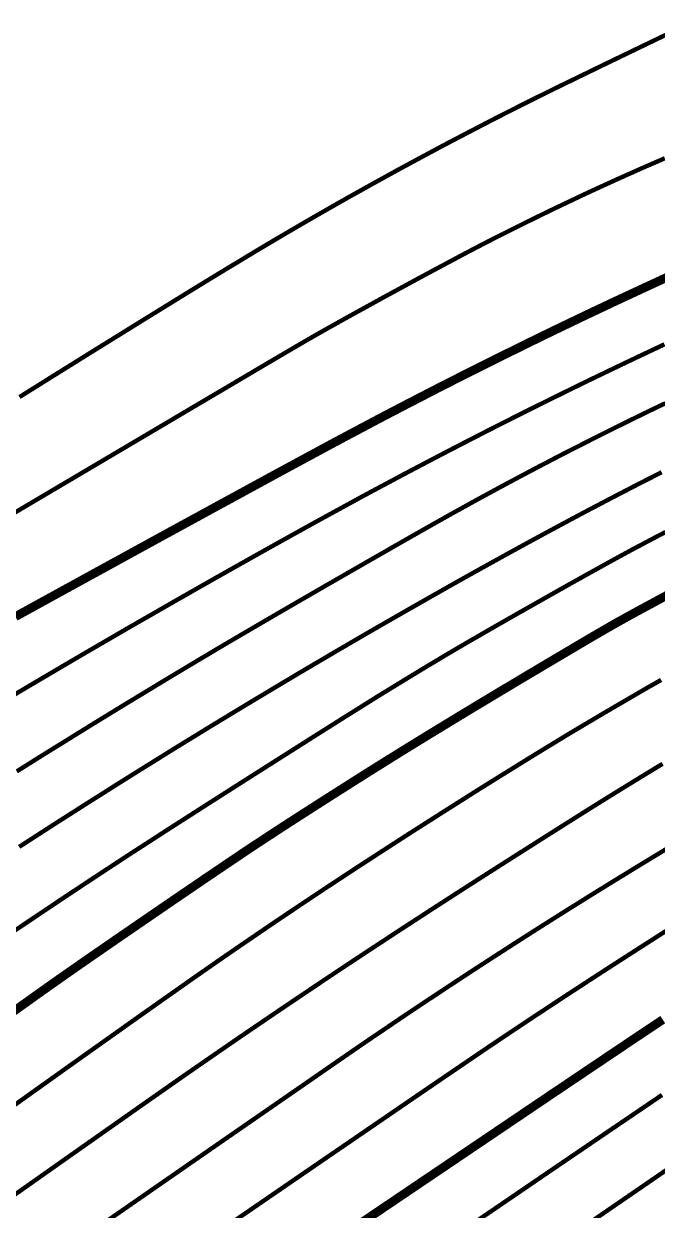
# Model space of a CAD drawing. Extents: x 36524600 to 36525730, y 2746759 to 2747713.
# Drawn here: x 36525054.39 to 36525065.21, y 2747577.6 to 2747597.88 of the extents above; entities that cross this region are included whole.
import ezdxf

# ---------------------------------------------------------------- set-up
doc = ezdxf.new("R2010")
doc.units = 0
doc.header["$LTSCALE"] = 1000
doc.header["$MEASUREMENT"] = 0
doc.layers.add('DGX', color=251, linetype='Continuous')

# ---------------------------------------------------------------- blocks, each defined once
blk = doc.blocks.new('dxt')
at = {"layer": 'DGX', "color": 253, "linetype": 'Continuous', "flags": 128}
for points, const_width in [([(36525053.994, 2747580.842), (36525054.359, 2747581.103), (36525054.659, 2747581.317), (36525054.893, 2747581.483), (36525055.061, 2747581.601), (36525055.204, 2747581.701), (36525055.365, 2747581.813), (36525055.543, 2747581.937), (36525055.738, 2747582.071), (36525055.95, 2747582.218), (36525056.179, 2747582.375), (36525056.425, 2747582.544), (36525056.689, 2747582.725), (36525056.953, 2747582.906), (36525057.2, 2747583.074), (36525057.43, 2747583.231), (36525057.643, 2747583.375), (36525057.839, 2747583.508), (36525058.019, 2747583.629), (36525058.181, 2747583.738), (36525058.327, 2747583.835), (36525058.473, 2747583.932), (36525058.637, 2747584.039), (36525058.818, 2747584.157), (36525059.017, 2747584.286), (36525059.234, 2747584.425), (36525059.468, 2747584.575), (36525059.72, 2747584.736), (36525059.99, 2747584.907), (36525060.274, 2747585.087), (36525060.57, 2747585.272), (36525060.878, 2747585.464), (36525061.198, 2747585.661), (36525061.529, 2747585.863), (36525061.872, 2747586.072), (36525062.227, 2747586.286), (36525062.594, 2747586.506), (36525062.95, 2747586.719), (36525063.273, 2747586.911), (36525063.563, 2747587.083), (36525063.82, 2747587.235), (36525064.043, 2747587.367), (36525064.234, 2747587.478), (36525064.391, 2747587.569), (36525064.515, 2747587.64), (36525064.629, 2747587.703), (36525064.757, 2747587.774), (36525064.899, 2747587.852), (36525065.055, 2747587.936), (36525065.225, 2747588.028), (36525065.408, 2747588.126)], 0.15), ([(36525053.835, 2747579.116), (36525054.574, 2747579.644), (36525055.243, 2747580.121), (36525055.843, 2747580.547), (36525056.372, 2747580.923), (36525056.831, 2747581.247), (36525057.22, 2747581.521), (36525057.539, 2747581.744), (36525057.823, 2747581.941), (36525058.108, 2747582.137), (36525058.394, 2747582.332), (36525058.68, 2747582.527), (36525058.967, 2747582.72), (36525059.254, 2747582.912), (36525059.542, 2747583.104), (36525059.831, 2747583.294), (36525060.12, 2747583.484), (36525060.41, 2747583.672), (36525060.7, 2747583.86), (36525060.991, 2747584.048), (36525061.283, 2747584.234), (36525061.574, 2747584.42), (36525061.867, 2747584.605), (36525062.159, 2747584.79), (36525062.446, 2747584.969), (36525062.721, 2747585.14), (36525062.983, 2747585.302), (36525063.233, 2747585.456), (36525063.471, 2747585.601), (36525063.696, 2747585.738), (36525063.909, 2747585.865), (36525064.11, 2747585.984), (36525064.298, 2747586.096), (36525064.475, 2747586.199), (36525064.639, 2747586.295), (36525064.792, 2747586.384), (36525064.932, 2747586.466), (36525065.06, 2747586.54), (36525065.177, 2747586.606), (36525065.281, 2747586.665)], 0.075), ([(36525065.289, 2747590.215), (36525065.074, 2747590.105), (36525064.86, 2747589.996), (36525064.646, 2747589.885), (36525064.432, 2747589.774), (36525064.219, 2747589.662), (36525064.005, 2747589.55), (36525063.793, 2747589.437), (36525063.58, 2747589.323), (36525063.368, 2747589.209), (36525063.156, 2747589.094), (36525062.943, 2747588.978), (36525062.731, 2747588.862), (36525062.519, 2747588.745), (36525062.306, 2747588.627), (36525062.094, 2747588.509), (36525061.881, 2747588.39), (36525061.669, 2747588.271), (36525061.458, 2747588.151), (36525061.248, 2747588.032), (36525061.038, 2747587.912), (36525060.829, 2747587.793), (36525060.621, 2747587.673), (36525060.413, 2747587.554), (36525060.206, 2747587.434), (36525060, 2747587.314), (36525059.794, 2747587.194), (36525059.588, 2747587.073), (36525059.382, 2747586.952), (36525059.177, 2747586.831), (36525058.972, 2747586.709), (36525058.767, 2747586.587), (36525058.562, 2747586.464), (36525058.357, 2747586.341), (36525058.153, 2747586.218), (36525057.949, 2747586.095), (36525057.745, 2747585.971), (36525057.541, 2747585.847), (36525057.338, 2747585.722), (36525057.134, 2747585.597), (36525056.931, 2747585.472), (36525056.729, 2747585.346), (36525056.526, 2747585.22), (36525056.324, 2747585.094), (36525056.121, 2747584.967), (36525055.919, 2747584.84), (36525055.718, 2747584.712), (36525055.516, 2747584.585), (36525055.315, 2747584.457), (36525055.113, 2747584.328), (36525054.912, 2747584.2), (36525054.712, 2747584.071), (36525054.511, 2747583.941), (36525054.311, 2747583.812)], 0.075), ([(36525054.232, 2747582.379), (36525054.453, 2747582.528), (36525054.674, 2747582.676), (36525054.895, 2747582.824), (36525055.116, 2747582.972), (36525055.338, 2747583.119), (36525055.56, 2747583.266), (36525055.782, 2747583.412), (36525056.015, 2747583.565), (36525056.27, 2747583.732), (36525056.548, 2747583.911), (36525056.847, 2747584.105), (36525057.169, 2747584.311), (36525057.513, 2747584.532), (36525057.879, 2747584.765), (36525058.266, 2747585.012), (36525058.649, 2747585.255), (36525058.999, 2747585.477), (36525059.317, 2747585.679), (36525059.602, 2747585.859), (36525059.854, 2747586.018), (36525060.074, 2747586.156), (36525060.261, 2747586.273), (36525060.415, 2747586.37), (36525060.554, 2747586.455), (36525060.692, 2747586.54), (36525060.831, 2747586.625), (36525060.97, 2747586.71), (36525061.109, 2747586.794), (36525061.248, 2747586.879), (36525061.387, 2747586.962), (36525061.527, 2747587.046), (36525061.675, 2747587.134), (36525061.842, 2747587.232), (36525062.026, 2747587.339), (36525062.229, 2747587.456), (36525062.449, 2747587.583), (36525062.687, 2747587.719), (36525062.944, 2747587.865), (36525063.218, 2747588.02), (36525063.492, 2747588.175), (36525063.749, 2747588.32), (36525063.989, 2747588.454), (36525064.211, 2747588.577), (36525064.415, 2747588.69), (36525064.603, 2747588.793), (36525064.772, 2747588.885), (36525064.925, 2747588.966), (36525065.068, 2747589.042), (36525065.212, 2747589.118), (36525065.357, 2747589.193)], 0.075), ([(36525054.152, 2747577.809), (36525054.771, 2747578.246), (36525055.325, 2747578.636), (36525055.815, 2747578.981), (36525056.24, 2747579.28), (36525056.6, 2747579.533), (36525056.896, 2747579.74), (36525057.126, 2747579.901), (36525057.325, 2747580.039), (36525057.524, 2747580.176), (36525057.723, 2747580.314), (36525057.922, 2747580.451), (36525058.121, 2747580.588), (36525058.321, 2747580.724), (36525058.521, 2747580.86), (36525058.721, 2747580.996), (36525058.921, 2747581.131), (36525059.121, 2747581.266), (36525059.322, 2747581.401), (36525059.523, 2747581.536), (36525059.724, 2747581.67), (36525059.925, 2747581.804), (36525060.127, 2747581.937), (36525060.329, 2747582.071), (36525060.531, 2747582.203), (36525060.733, 2747582.336), (36525060.935, 2747582.468), (36525061.138, 2747582.6), (36525061.341, 2747582.732), (36525061.544, 2747582.863), (36525061.747, 2747582.994), (36525061.95, 2747583.125), (36525062.155, 2747583.256), (36525062.363, 2747583.389), (36525062.573, 2747583.523), (36525062.785, 2747583.658), (36525063.001, 2747583.795), (36525063.218, 2747583.933), (36525063.439, 2747584.073), (36525063.662, 2747584.214), (36525063.884, 2747584.354), (36525064.101, 2747584.49), (36525064.314, 2747584.623), (36525064.521, 2747584.752), (36525064.725, 2747584.877), (36525064.923, 2747584.999), (36525065.117, 2747585.117), (36525065.306, 2747585.232)], 0.075), ([(36525055.674, 2747577.323), (36525056.751, 2747578.07), (36525057.69, 2747578.721), (36525058.492, 2747579.276), (36525059.157, 2747579.736), (36525059.684, 2747580.101), (36525060.074, 2747580.37), (36525060.327, 2747580.543), (36525060.512, 2747580.668), (36525060.696, 2747580.793), (36525060.881, 2747580.918), (36525061.066, 2747581.042), (36525061.252, 2747581.166), (36525061.438, 2747581.289), (36525061.624, 2747581.412), (36525061.81, 2747581.535), (36525061.996, 2747581.657), (36525062.183, 2747581.779), (36525062.37, 2747581.9), (36525062.557, 2747582.021), (36525062.745, 2747582.142), (36525062.932, 2747582.262), (36525063.12, 2747582.382), (36525063.309, 2747582.502), (36525063.497, 2747582.621), (36525063.686, 2747582.74), (36525063.875, 2747582.858), (36525064.064, 2747582.976), (36525064.253, 2747583.093), (36525064.443, 2747583.211), (36525064.633, 2747583.327), (36525064.823, 2747583.444), (36525065.022, 2747583.565), (36525065.237, 2747583.695), (36525065.468, 2747583.836)], 0.075), ([(36525057.109, 2747576.816), (36525058.282, 2747577.622), (36525059.313, 2747578.33), (36525060.201, 2747578.938), (36525060.947, 2747579.449), (36525061.55, 2747579.861), (36525062.01, 2747580.174), (36525062.327, 2747580.389), (36525062.574, 2747580.555), (36525062.82, 2747580.719), (36525063.067, 2747580.884), (36525063.315, 2747581.047), (36525063.563, 2747581.211), (36525063.811, 2747581.373), (36525064.059, 2747581.535), (36525064.308, 2747581.697), (36525064.552, 2747581.854), (36525064.786, 2747582.005), (36525065.009, 2747582.148), (36525065.221, 2747582.284), (36525065.423, 2747582.413)], 0.075), ([(36525059.568, 2747576.99), (36525061.001, 2747577.958), (36525062.243, 2747578.797), (36525063.294, 2747579.507), (36525064.156, 2747580.087), (36525064.827, 2747580.538), (36525065.309, 2747580.86)], 0.15), ([(36525062.157, 2747577.436), (36525063.39, 2747578.277), (36525064.437, 2747578.989), (36525065.297, 2747579.573)], 0.075), ([(36525063.943, 2747577.309), (36525065, 2747578.035), (36525065.845, 2747578.615)], 0.075), ([(36525054.27, 2747585.102), (36525054.472, 2747585.229), (36525054.674, 2747585.356), (36525054.877, 2747585.482), (36525055.079, 2747585.607), (36525055.282, 2747585.733), (36525055.484, 2747585.858), (36525055.687, 2747585.983), (36525055.891, 2747586.108), (36525056.094, 2747586.232), (36525056.298, 2747586.356), (36525056.501, 2747586.479), (36525056.705, 2747586.603), (36525056.909, 2747586.726), (36525057.114, 2747586.849), (36525057.318, 2747586.971), (36525057.523, 2747587.093), (36525057.736, 2747587.22), (36525057.967, 2747587.356), (36525058.216, 2747587.502), (36525058.482, 2747587.657), (36525058.765, 2747587.822), (36525059.066, 2747587.997), (36525059.384, 2747588.181), (36525059.719, 2747588.374), (36525060.051, 2747588.565), (36525060.357, 2747588.741), (36525060.637, 2747588.901), (36525060.891, 2747589.047), (36525061.12, 2747589.177), (36525061.323, 2747589.292), (36525061.5, 2747589.392), (36525061.651, 2747589.477), (36525061.79, 2747589.554), (36525061.929, 2747589.631), (36525062.068, 2747589.708), (36525062.207, 2747589.784), (36525062.347, 2747589.86), (36525062.486, 2747589.936), (36525062.626, 2747590.011), (36525062.766, 2747590.086), (36525062.907, 2747590.161), (36525063.047, 2747590.235), (36525063.187, 2747590.309), (36525063.328, 2747590.382), (36525063.469, 2747590.456), (36525063.61, 2747590.529), (36525063.751, 2747590.601), (36525063.893, 2747590.673), (36525064.035, 2747590.745), (36525064.176, 2747590.817), (36525064.318, 2747590.888), (36525064.46, 2747590.959), (36525064.603, 2747591.029), (36525064.745, 2747591.1), (36525064.888, 2747591.169), (36525065.031, 2747591.239), (36525065.182, 2747591.312), (36525065.353, 2747591.394)], 0.075), ([(36525065.339, 2747592.401), (36525065.088, 2747592.283), (36525064.837, 2747592.164), (36525064.587, 2747592.045), (36525064.337, 2747591.925), (36525064.087, 2747591.805), (36525063.837, 2747591.683), (36525063.588, 2747591.561), (36525063.339, 2747591.438), (36525063.091, 2747591.315), (36525062.843, 2747591.191), (36525062.595, 2747591.066), (36525062.348, 2747590.941), (36525062.101, 2747590.814), (36525061.854, 2747590.687), (36525061.608, 2747590.56), (36525061.362, 2747590.431), (36525061.116, 2747590.302), (36525060.871, 2747590.173), (36525060.626, 2747590.042), (36525060.381, 2747589.911), (36525060.137, 2747589.78), (36525059.894, 2747589.647), (36525059.647, 2747589.512), (36525059.395, 2747589.374), (36525059.137, 2747589.231), (36525058.874, 2747589.085), (36525058.605, 2747588.935), (36525058.33, 2747588.781), (36525058.049, 2747588.623), (36525057.763, 2747588.462), (36525057.478, 2747588.3), (36525057.198, 2747588.141), (36525056.925, 2747587.985), (36525056.659, 2747587.832), (36525056.399, 2747587.683), (36525056.145, 2747587.537), (36525055.898, 2747587.393), (36525055.657, 2747587.253), (36525055.42, 2747587.115), (36525055.183, 2747586.976), (36525054.946, 2747586.837), (36525054.709, 2747586.697), (36525054.472, 2747586.557), (36525054.236, 2747586.417)], 0.075), ([(36525054.247, 2747587.747), (36525054.603, 2747587.943), (36525055.013, 2747588.168), (36525055.477, 2747588.423), (36525055.996, 2747588.707), (36525056.568, 2747589.021), (36525057.146, 2747589.337), (36525057.679, 2747589.628), (36525058.169, 2747589.895), (36525058.614, 2747590.138), (36525059.015, 2747590.355), (36525059.372, 2747590.548), (36525059.685, 2747590.717), (36525059.953, 2747590.86), (36525060.2, 2747590.991), (36525060.447, 2747591.122), (36525060.695, 2747591.252), (36525060.943, 2747591.381), (36525061.191, 2747591.509), (36525061.439, 2747591.637), (36525061.688, 2747591.764), (36525061.938, 2747591.89), (36525062.187, 2747592.015), (36525062.437, 2747592.14), (36525062.687, 2747592.264), (36525062.938, 2747592.388), (36525063.189, 2747592.511), (36525063.44, 2747592.633), (36525063.692, 2747592.754), (36525063.944, 2747592.875), (36525064.197, 2747592.995), (36525064.449, 2747593.114), (36525064.702, 2747593.232), (36525064.956, 2747593.35), (36525065.209, 2747593.467), (36525065.463, 2747593.584)], 0.15), ([(36525054.019, 2747589.396), (36525054.915, 2747589.926), (36525055.811, 2747590.456), (36525056.606, 2747590.926), (36525057.297, 2747591.335), (36525057.887, 2747591.683), (36525058.374, 2747591.971), (36525058.759, 2747592.198), (36525059.042, 2747592.364), (36525059.222, 2747592.469), (36525059.36, 2747592.548), (36525059.514, 2747592.636), (36525059.685, 2747592.732), (36525059.873, 2747592.837), (36525060.077, 2747592.95), (36525060.298, 2747593.071), (36525060.535, 2747593.202), (36525060.789, 2747593.34), (36525061.043, 2747593.478), (36525061.282, 2747593.607), (36525061.504, 2747593.726), (36525061.71, 2747593.836), (36525061.899, 2747593.937), (36525062.073, 2747594.028), (36525062.23, 2747594.11), (36525062.371, 2747594.183), (36525062.505, 2747594.25), (36525062.638, 2747594.318), (36525062.772, 2747594.384), (36525062.905, 2747594.451), (36525063.039, 2747594.517), (36525063.173, 2747594.583), (36525063.307, 2747594.648), (36525063.442, 2747594.714), (36525063.576, 2747594.778), (36525063.711, 2747594.842), (36525063.846, 2747594.906), (36525063.981, 2747594.97), (36525064.117, 2747595.033), (36525064.252, 2747595.095), (36525064.388, 2747595.157), (36525064.524, 2747595.219), (36525064.66, 2747595.28), (36525064.797, 2747595.341), (36525064.933, 2747595.402), (36525065.07, 2747595.462), (36525065.207, 2747595.521), (36525065.344, 2747595.58)], 0.075), ([(36525054.316, 2747591.5), (36525054.595, 2747591.674), (36525054.898, 2747591.864), (36525055.226, 2747592.068), (36525055.577, 2747592.287), (36525055.953, 2747592.52), (36525056.33, 2747592.754), (36525056.683, 2747592.972), (36525057.013, 2747593.176), (36525057.319, 2747593.364), (36525057.603, 2747593.538), (36525057.863, 2747593.696), (36525058.1, 2747593.839), (36525058.313, 2747593.968), (36525058.515, 2747594.089), (36525058.718, 2747594.209), (36525058.921, 2747594.328), (36525059.124, 2747594.447), (36525059.328, 2747594.565), (36525059.532, 2747594.682), (36525059.737, 2747594.799), (36525059.941, 2747594.915), (36525060.147, 2747595.03), (36525060.352, 2747595.144), (36525060.558, 2747595.258), (36525060.765, 2747595.372), (36525060.972, 2747595.484), (36525061.179, 2747595.596), (36525061.386, 2747595.707), (36525061.594, 2747595.818), (36525061.802, 2747595.927), (36525062.011, 2747596.036), (36525062.22, 2747596.145), (36525062.429, 2747596.253), (36525062.639, 2747596.36), (36525062.849, 2747596.466), (36525063.059, 2747596.572), (36525063.27, 2747596.676), (36525063.535, 2747596.807), (36525063.908, 2747596.988), (36525064.39, 2747597.222), (36525064.979, 2747597.506), (36525065.677, 2747597.842)], 0.075)]:
    blk.add_lwpolyline(points, dxfattribs=dict(at, const_width=const_width))

msp = doc.modelspace()

# ---------------------------------------------------------------- block references
msp.add_blockref('dxt', (0, 0))

doc.saveas('drawing.dxf')
